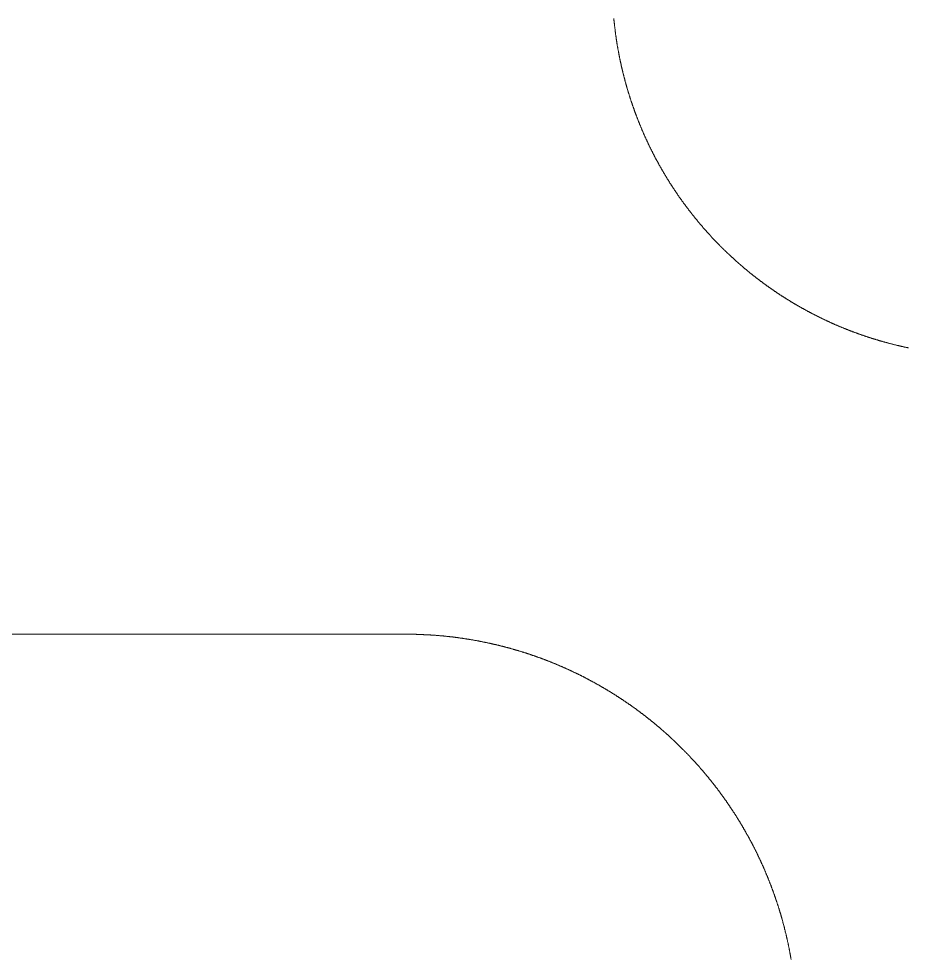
# Model space of a CAD drawing. Header units: millimetres. Extents: x -1000 to 1437, y -200 to 1019.
# Drawn here: x 902.9 to 998.7, y 601.5 to 702.7 of the extents above; entities that cross this region are included whole.
import ezdxf

# ---------------------------------------------------------------- set-up
doc = ezdxf.new("R2010")
doc.units = ezdxf.units.MM
doc.layers.get('0').update_dxf_attribs({"linetype": 'CONTINUOUS', "lineweight": 5, "true_color": 0xffffff})

# ---------------------------------------------------------------- blocks, each defined once
blk = doc.blocks.new('PAD004_CS')
at = {"color": 0}
blk.add_line((-582.5, -50.14), (-582.5, 50.14), dxfattribs=at)
for points in [[(-613.33, 104.24), (-613.34, 104.19), (-613.35, 104.14), (-613.36, 104.09), (-613.37, 104.04), (-613.38, 103.99), (-613.39, 103.95), (-613.4, 103.9), (-613.41, 103.85), (-613.42, 103.8), (-613.44, 103.75), (-613.45, 103.7), (-613.46, 103.65), (-613.47, 103.6), (-613.48, 103.56), (-613.49, 103.51), (-613.5, 103.46), (-613.51, 103.41), (-613.52, 103.36), (-613.53, 103.31), (-613.55, 103.26), (-613.56, 103.21), (-613.57, 103.17), (-613.58, 103.12), (-613.59, 103.07), (-613.6, 103.02), (-613.62, 102.97), (-613.63, 102.92), (-613.64, 102.87), (-613.65, 102.83), (-613.66, 102.78), (-613.67, 102.73), (-613.69, 102.68), (-613.7, 102.63), (-613.71, 102.58), (-613.72, 102.53), (-613.74, 102.49), (-613.75, 102.44), (-613.76, 102.39), (-613.77, 102.34), (-613.79, 102.29), (-613.8, 102.24), (-613.81, 102.2), (-613.82, 102.15), (-613.84, 102.1), (-613.85, 102.05), (-613.86, 102), (-613.87, 101.95), (-613.89, 101.91), (-613.9, 101.86), (-613.91, 101.81), (-613.93, 101.76), (-613.94, 101.71), (-613.95, 101.66), (-613.97, 101.62), (-613.98, 101.57), (-613.99, 101.52), (-614.01, 101.47), (-614.02, 101.42), (-614.04, 101.38), (-614.05, 101.33), (-614.06, 101.28), (-614.08, 101.23), (-614.09, 101.18), (-614.1, 101.14), (-614.12, 101.09), (-614.13, 101.04), (-614.15, 100.99), (-614.16, 100.94), (-614.18, 100.9), (-614.19, 100.85), (-614.2, 100.8), (-614.22, 100.75), (-614.23, 100.7), (-614.25, 100.66), (-614.26, 100.61), (-614.28, 100.56), (-614.29, 100.51), (-614.31, 100.46), (-614.32, 100.42), (-614.34, 100.37), (-614.35, 100.32), (-614.37, 100.27), (-614.38, 100.23), (-614.4, 100.18), (-614.41, 100.13), (-614.43, 100.08), (-614.44, 100.04), (-614.46, 99.99), (-614.47, 99.94), (-614.49, 99.89), (-614.5, 99.85), (-614.52, 99.8), (-614.54, 99.75), (-614.55, 99.7), (-614.57, 99.66), (-614.58, 99.61), (-614.6, 99.56), (-614.62, 99.51), (-614.63, 99.47), (-614.65, 99.42), (-614.66, 99.37), (-614.68, 99.32), (-614.7, 99.28), (-614.71, 99.23), (-614.73, 99.18), (-614.75, 99.14), (-614.76, 99.09), (-614.78, 99.04), (-614.8, 98.99), (-614.81, 98.95), (-614.83, 98.9), (-614.85, 98.85), (-614.86, 98.81), (-614.88, 98.76), (-614.9, 98.71), (-614.91, 98.66), (-614.93, 98.62), (-614.95, 98.57), (-614.97, 98.52), (-614.98, 98.48), (-615, 98.43), (-615.02, 98.38), (-615.04, 98.34), (-615.05, 98.29), (-615.07, 98.24), (-615.09, 98.2), (-615.11, 98.15), (-615.12, 98.1), (-615.14, 98.06), (-615.16, 98.01), (-615.18, 97.96), (-615.2, 97.92), (-615.21, 97.87), (-615.23, 97.82), (-615.25, 97.78), (-615.27, 97.73), (-615.29, 97.68), (-615.3, 97.64), (-615.32, 97.59), (-615.34, 97.54), (-615.36, 97.5), (-615.38, 97.45), (-615.4, 97.4), (-615.42, 97.36), (-615.43, 97.31), (-615.45, 97.27), (-615.47, 97.22), (-615.49, 97.17), (-615.51, 97.13), (-615.53, 97.08), (-615.55, 97.03), (-615.57, 96.99), (-615.59, 96.94), (-615.61, 96.9), (-615.63, 96.85), (-615.65, 96.8), (-615.66, 96.76), (-615.68, 96.71), (-615.7, 96.67), (-615.72, 96.62), (-615.74, 96.57), (-615.76, 96.53), (-615.78, 96.48), (-615.8, 96.44), (-615.82, 96.39), (-615.84, 96.34), (-615.86, 96.3), (-615.88, 96.25), (-615.9, 96.21), (-615.92, 96.16), (-615.94, 96.12), (-615.96, 96.07), (-615.98, 96.02), (-616, 95.98), (-616.02, 95.93), (-616.05, 95.89), (-616.07, 95.84), (-616.09, 95.8), (-616.11, 95.75), (-616.13, 95.7), (-616.15, 95.66), (-616.17, 95.61), (-616.19, 95.57), (-616.21, 95.52), (-616.23, 95.48), (-616.25, 95.43), (-616.28, 95.39), (-616.3, 95.34), (-616.32, 95.3), (-616.34, 95.25), (-616.36, 95.21), (-616.38, 95.16), (-616.4, 95.12), (-616.42, 95.07), (-616.45, 95.03), (-616.47, 94.98), (-616.49, 94.94), (-616.51, 94.89), (-616.53, 94.85), (-616.56, 94.8), (-616.58, 94.76), (-616.6, 94.71), (-616.62, 94.67), (-616.64, 94.62), (-616.67, 94.58), (-616.69, 94.53), (-616.71, 94.49), (-616.73, 94.44), (-616.76, 94.4), (-616.78, 94.35), (-616.8, 94.31), (-616.82, 94.26), (-616.85, 94.22), (-616.87, 94.17), (-616.89, 94.13), (-616.91, 94.09), (-616.94, 94.04), (-616.96, 94), (-616.98, 93.95), (-617.01, 93.91), (-617.03, 93.86), (-617.05, 93.82), (-617.07, 93.77), (-617.1, 93.73), (-617.12, 93.69), (-617.14, 93.64), (-617.17, 93.6), (-617.19, 93.55), (-617.22, 93.51), (-617.24, 93.47), (-617.26, 93.42), (-617.29, 93.38), (-617.31, 93.33), (-617.33, 93.29), (-617.36, 93.25), (-617.38, 93.2), (-617.41, 93.16), (-617.43, 93.11), (-617.45, 93.07), (-617.48, 93.03), (-617.5, 92.98), (-617.53, 92.94), (-617.55, 92.9), (-617.57, 92.85), (-617.6, 92.81), (-617.62, 92.76), (-617.65, 92.72), (-617.67, 92.68), (-617.7, 92.63), (-617.72, 92.59), (-617.75, 92.55), (-617.77, 92.5), (-617.8, 92.46), (-617.82, 92.42), (-617.85, 92.37), (-617.87, 92.33), (-617.9, 92.29), (-617.92, 92.24), (-617.95, 92.2), (-617.97, 92.16), (-618, 92.11), (-618.02, 92.07), (-618.05, 92.03), (-618.07, 91.98), (-618.1, 91.94), (-618.12, 91.9), (-618.15, 91.86), (-618.18, 91.81), (-618.2, 91.77), (-618.23, 91.73), (-618.25, 91.68), (-618.28, 91.64), (-618.3, 91.6), (-618.33, 91.56), (-618.36, 91.51), (-618.38, 91.47), (-618.41, 91.43), (-618.43, 91.39), (-618.46, 91.34), (-618.49, 91.3), (-618.51, 91.26), (-618.54, 91.22), (-618.57, 91.17), (-618.59, 91.13), (-618.62, 91.09), (-618.65, 91.05), (-618.67, 91), (-618.7, 90.96), (-618.73, 90.92), (-618.75, 90.88), (-618.78, 90.83), (-618.81, 90.79), (-618.83, 90.75), (-618.86, 90.71), (-618.89, 90.67), (-618.91, 90.62), (-618.94, 90.58), (-618.97, 90.54), (-619, 90.5), (-619.02, 90.46), (-619.05, 90.41), (-619.08, 90.37), (-619.11, 90.33), (-619.13, 90.29), (-619.16, 90.25), (-619.19, 90.21), (-619.22, 90.16), (-619.24, 90.12), (-619.27, 90.08), (-619.3, 90.04), (-619.33, 90), (-619.36, 89.96), (-619.38, 89.92), (-619.41, 89.87), (-619.44, 89.83), (-619.47, 89.79), (-619.5, 89.75), (-619.53, 89.71), (-619.55, 89.67), (-619.58, 89.63), (-619.61, 89.59), (-619.64, 89.54), (-619.67, 89.5), (-619.7, 89.46), (-619.72, 89.42), (-619.75, 89.38), (-619.78, 89.34), (-619.81, 89.3), (-619.84, 89.26), (-619.87, 89.22), (-619.9, 89.18), (-619.93, 89.14), (-619.96, 89.09), (-619.98, 89.05), (-620.01, 89.01), (-620.04, 88.97), (-620.07, 88.93), (-620.1, 88.89), (-620.13, 88.85), (-620.16, 88.81), (-620.19, 88.77), (-620.22, 88.73), (-620.25, 88.69), (-620.28, 88.65), (-620.31, 88.61), (-620.34, 88.57), (-620.37, 88.53), (-620.4, 88.49), (-620.43, 88.45), (-620.46, 88.41), (-620.49, 88.37), (-620.52, 88.33), (-620.55, 88.29), (-620.58, 88.25), (-620.61, 88.21), (-620.64, 88.17), (-620.67, 88.13), (-620.7, 88.09), (-620.73, 88.05), (-620.76, 88.01), (-620.79, 87.97), (-620.82, 87.93), (-620.85, 87.89), (-620.88, 87.85), (-620.91, 87.81), (-620.94, 87.77), (-620.97, 87.73), (-621, 87.69), (-621.03, 87.65), (-621.07, 87.61), (-621.1, 87.58), (-621.13, 87.54), (-621.16, 87.5), (-621.19, 87.46), (-621.22, 87.42), (-621.25, 87.38), (-621.28, 87.34), (-621.31, 87.3), (-621.35, 87.26), (-621.38, 87.22), (-621.41, 87.18), (-621.44, 87.15), (-621.47, 87.11), (-621.5, 87.07), (-621.53, 87.03), (-621.57, 86.99), (-621.6, 86.95), (-621.63, 86.91), (-621.66, 86.88), (-621.69, 86.84), (-621.73, 86.8), (-621.76, 86.76), (-621.79, 86.72), (-621.82, 86.68), (-621.85, 86.64), (-621.89, 86.61), (-621.92, 86.57), (-621.95, 86.53), (-621.98, 86.49), (-622.01, 86.45), (-622.05, 86.42), (-622.08, 86.38), (-622.11, 86.34), (-622.14, 86.3), (-622.18, 86.26), (-622.21, 86.23), (-622.24, 86.19), (-622.28, 86.15), (-622.31, 86.11), (-622.34, 86.07), (-622.37, 86.04), (-622.41, 86), (-622.44, 85.96), (-622.47, 85.92), (-622.51, 85.89), (-622.54, 85.85), (-622.57, 85.81), (-622.61, 85.77), (-622.64, 85.74), (-622.67, 85.7), (-622.71, 85.66), (-622.74, 85.63), (-622.77, 85.59), (-622.81, 85.55), (-622.84, 85.51), (-622.87, 85.48), (-622.91, 85.44), (-622.94, 85.4), (-622.97, 85.37), (-623.01, 85.33), (-623.04, 85.29), (-623.07, 85.26), (-623.11, 85.22), (-623.14, 85.18), (-623.18, 85.15), (-623.21, 85.11), (-623.24, 85.07), (-623.28, 85.04), (-623.31, 85), (-623.35, 84.96), (-623.38, 84.93), (-623.42, 84.89), (-623.45, 84.85), (-623.48, 84.82), (-623.52, 84.78), (-623.55, 84.74), (-623.59, 84.71), (-623.62, 84.67), (-623.66, 84.64), (-623.69, 84.6), (-623.73, 84.56), (-623.76, 84.53), (-623.8, 84.49), (-623.83, 84.46), (-623.87, 84.42), (-623.9, 84.38), (-623.94, 84.35), (-623.97, 84.31), (-624.01, 84.28), (-624.04, 84.24), (-624.08, 84.21), (-624.11, 84.17), (-624.15, 84.14), (-624.18, 84.1), (-624.22, 84.06), (-624.25, 84.03), (-624.29, 83.99), (-624.32, 83.96), (-624.36, 83.92), (-624.39, 83.89), (-624.43, 83.85), (-624.47, 83.82), (-624.5, 83.78), (-624.54, 83.75), (-624.57, 83.71), (-624.61, 83.68), (-624.64, 83.64), (-624.68, 83.61), (-624.72, 83.57), (-624.75, 83.54), (-624.79, 83.51), (-624.82, 83.47), (-624.86, 83.44), (-624.9, 83.4), (-624.93, 83.37), (-624.97, 83.33), (-625.01, 83.3), (-625.04, 83.26), (-625.08, 83.23), (-625.11, 83.2), (-625.15, 83.16), (-625.19, 83.13), (-625.22, 83.09), (-625.26, 83.06), (-625.3, 83.02), (-625.33, 82.99), (-625.37, 82.96), (-625.41, 82.92), (-625.44, 82.89), (-625.48, 82.86), (-625.52, 82.82), (-625.56, 82.79), (-625.59, 82.75), (-625.63, 82.72), (-625.67, 82.69), (-625.7, 82.65), (-625.74, 82.62), (-625.78, 82.59), (-625.82, 82.55), (-625.85, 82.52), (-625.89, 82.49), (-625.93, 82.45), (-625.96, 82.42), (-626, 82.39), (-626.04, 82.35), (-626.08, 82.32), (-626.11, 82.29), (-626.15, 82.25), (-626.19, 82.22), (-626.23, 82.19), (-626.26, 82.16), (-626.3, 82.12), (-626.34, 82.09), (-626.38, 82.06), (-626.42, 82.03), (-626.45, 81.99), (-626.49, 81.96), (-626.53, 81.93), (-626.57, 81.9), (-626.61, 81.86), (-626.64, 81.83), (-626.68, 81.8), (-626.72, 81.77), (-626.76, 81.73), (-626.8, 81.7), (-626.84, 81.67), (-626.87, 81.64), (-626.91, 81.61), (-626.95, 81.57), (-626.99, 81.54), (-627.03, 81.51), (-627.07, 81.48), (-627.11, 81.45), (-627.14, 81.41), (-627.18, 81.38), (-627.22, 81.35), (-627.26, 81.32), (-627.3, 81.29), (-627.34, 81.26), (-627.38, 81.23), (-627.42, 81.19), (-627.45, 81.16), (-627.49, 81.13), (-627.53, 81.1), (-627.57, 81.07), (-627.61, 81.04), (-627.65, 81.01), (-627.69, 80.98), (-627.73, 80.94), (-627.77, 80.91), (-627.81, 80.88), (-627.85, 80.85), (-627.89, 80.82), (-627.93, 80.79), (-627.96, 80.76), (-628, 80.73), (-628.04, 80.7), (-628.08, 80.67), (-628.12, 80.64), (-628.16, 80.61), (-628.2, 80.58), (-628.24, 80.55), (-628.28, 80.52), (-628.32, 80.49), (-628.36, 80.46), (-628.4, 80.43), (-628.44, 80.4), (-628.48, 80.37), (-628.52, 80.34), (-628.56, 80.31), (-628.6, 80.28), (-628.64, 80.25), (-628.68, 80.22), (-628.72, 80.19), (-628.76, 80.16), (-628.8, 80.13), (-628.84, 80.1), (-628.88, 80.07), (-628.92, 80.04), (-628.96, 80.01), (-629, 79.98), (-629.04, 79.95), (-629.08, 79.92), (-629.13, 79.89), (-629.17, 79.86), (-629.21, 79.83), (-629.25, 79.8), (-629.29, 79.77), (-629.33, 79.75), (-629.37, 79.72), (-629.41, 79.69), (-629.45, 79.66), (-629.49, 79.63), (-629.53, 79.6), (-629.57, 79.57), (-629.62, 79.54), (-629.66, 79.52), (-629.7, 79.49), (-629.74, 79.46), (-629.78, 79.43), (-629.82, 79.4), (-629.86, 79.37), (-629.9, 79.35), (-629.94, 79.32), (-629.99, 79.29), (-630.03, 79.26), (-630.07, 79.23), (-630.11, 79.2), (-630.15, 79.18), (-630.19, 79.15), (-630.23, 79.12), (-630.28, 79.09), (-630.32, 79.07), (-630.36, 79.04), (-630.4, 79.01), (-630.44, 78.98), (-630.48, 78.95), (-630.53, 78.93), (-630.57, 78.9), (-630.61, 78.87), (-630.65, 78.85), (-630.69, 78.82), (-630.74, 78.79), (-630.78, 78.76), (-630.82, 78.74), (-630.86, 78.71), (-630.9, 78.68), (-630.95, 78.66), (-630.99, 78.63), (-631.03, 78.6), (-631.07, 78.57), (-631.11, 78.55), (-631.16, 78.52), (-631.2, 78.49), (-631.24, 78.47), (-631.28, 78.44), (-631.33, 78.41), (-631.37, 78.39), (-631.41, 78.36), (-631.45, 78.34), (-631.5, 78.31), (-631.54, 78.28), (-631.58, 78.26), (-631.62, 78.23), (-631.67, 78.2), (-631.71, 78.18), (-631.75, 78.15), (-631.79, 78.13), (-631.84, 78.1), (-631.88, 78.08), (-631.92, 78.05), (-631.97, 78.02), (-632.01, 78), (-632.05, 77.97), (-632.09, 77.95), (-632.14, 77.92), (-632.18, 77.9), (-632.22, 77.87), (-632.27, 77.85), (-632.31, 77.82), (-632.35, 77.8), (-632.4, 77.77), (-632.44, 77.74), (-632.48, 77.72), (-632.53, 77.69), (-632.57, 77.67), (-632.61, 77.64), (-632.66, 77.62), (-632.7, 77.6), (-632.74, 77.57), (-632.79, 77.55), (-632.83, 77.52), (-632.87, 77.5), (-632.92, 77.47), (-632.96, 77.45), (-633, 77.42), (-633.05, 77.4), (-633.09, 77.37), (-633.14, 77.35), (-633.18, 77.33), (-633.22, 77.3), (-633.27, 77.28), (-633.31, 77.25), (-633.35, 77.23), (-633.4, 77.21), (-633.44, 77.18), (-633.49, 77.16), (-633.53, 77.13), (-633.57, 77.11), (-633.62, 77.09), (-633.66, 77.06), (-633.71, 77.04), (-633.75, 77.02), (-633.8, 76.99), (-633.84, 76.97), (-633.88, 76.95), (-633.93, 76.92), (-633.97, 76.9), (-634.02, 76.88), (-634.06, 76.85), (-634.11, 76.83), (-634.15, 76.81), (-634.19, 76.79), (-634.24, 76.76), (-634.28, 76.74), (-634.33, 76.72), (-634.37, 76.69), (-634.42, 76.67), (-634.46, 76.65), (-634.51, 76.63), (-634.55, 76.6), (-634.6, 76.58), (-634.64, 76.56), (-634.69, 76.54), (-634.73, 76.51), (-634.77, 76.49), (-634.82, 76.47), (-634.86, 76.45), (-634.91, 76.43), (-634.95, 76.4), (-635, 76.38), (-635.04, 76.36), (-635.09, 76.34), (-635.13, 76.32), (-635.18, 76.3), (-635.22, 76.27), (-635.27, 76.25), (-635.31, 76.23), (-635.36, 76.21), (-635.4, 76.19), (-635.45, 76.17), (-635.5, 76.15), (-635.54, 76.12), (-635.59, 76.1), (-635.63, 76.08), (-635.68, 76.06), (-635.72, 76.04), (-635.77, 76.02), (-635.81, 76), (-635.86, 75.98), (-635.9, 75.96), (-635.95, 75.94), (-635.99, 75.91), (-636.04, 75.89), (-636.09, 75.87), (-636.13, 75.85), (-636.18, 75.83), (-636.22, 75.81), (-636.27, 75.79), (-636.31, 75.77), (-636.36, 75.75), (-636.41, 75.73), (-636.45, 75.71), (-636.5, 75.69), (-636.54, 75.67), (-636.59, 75.65), (-636.63, 75.63), (-636.68, 75.61), (-636.73, 75.59), (-636.77, 75.57), (-636.82, 75.55), (-636.86, 75.53), (-636.91, 75.51), (-636.96, 75.49), (-637, 75.47), (-637.05, 75.46), (-637.1, 75.44), (-637.14, 75.42), (-637.19, 75.4), (-637.23, 75.38), (-637.28, 75.36), (-637.33, 75.34), (-637.37, 75.32), (-637.42, 75.3), (-637.46, 75.28), (-637.51, 75.27), (-637.56, 75.25), (-637.6, 75.23), (-637.65, 75.21), (-637.7, 75.19), (-637.74, 75.17), (-637.79, 75.15), (-637.84, 75.14), (-637.88, 75.12), (-637.93, 75.1), (-637.98, 75.08), (-638.02, 75.06), (-638.07, 75.04), (-638.12, 75.03), (-638.16, 75.01), (-638.21, 74.99), (-638.26, 74.97), (-638.3, 74.96), (-638.35, 74.94), (-638.4, 74.92), (-638.44, 74.9), (-638.49, 74.88), (-638.54, 74.87), (-638.58, 74.85), (-638.63, 74.83), (-638.68, 74.82), (-638.72, 74.8), (-638.77, 74.78), (-638.82, 74.76), (-638.87, 74.75), (-638.91, 74.73), (-638.96, 74.71), (-639.01, 74.7), (-639.05, 74.68), (-639.1, 74.66), (-639.15, 74.65), (-639.19, 74.63), (-639.24, 74.61), (-639.29, 74.6), (-639.34, 74.58), (-639.38, 74.56), (-639.43, 74.55), (-639.48, 74.53), (-639.53, 74.51), (-639.57, 74.5), (-639.62, 74.48), (-639.67, 74.47), (-639.71, 74.45), (-639.76, 74.43), (-639.81, 74.42), (-639.86, 74.4), (-639.9, 74.39), (-639.95, 74.37), (-640, 74.35), (-640.05, 74.34), (-640.09, 74.32), (-640.14, 74.31), (-640.19, 74.29), (-640.24, 74.28), (-640.28, 74.26), (-640.33, 74.25), (-640.38, 74.23), (-640.43, 74.22), (-640.48, 74.2), (-640.52, 74.19), (-640.57, 74.17), (-640.62, 74.16), (-640.67, 74.14), (-640.71, 74.13), (-640.76, 74.11), (-640.81, 74.1), (-640.86, 74.08), (-640.91, 74.07), (-640.95, 74.05), (-641, 74.04), (-641.05, 74.02), (-641.1, 74.01), (-641.14, 74), (-641.19, 73.98), (-641.24, 73.97), (-641.29, 73.95), (-641.34, 73.94), (-641.38, 73.93), (-641.43, 73.91), (-641.48, 73.9), (-641.53, 73.88), (-641.58, 73.87), (-641.62, 73.86), (-641.67, 73.84), (-641.72, 73.83), (-641.77, 73.82), (-641.82, 73.8), (-641.87, 73.79), (-641.91, 73.78), (-641.96, 73.76), (-642.01, 73.75), (-642.06, 73.74), (-642.11, 73.72), (-642.16, 73.71), (-642.2, 73.7), (-642.25, 73.69), (-642.3, 73.67), (-642.35, 73.66), (-642.4, 73.65), (-642.45, 73.64), (-642.49, 73.62), (-642.54, 73.61), (-642.59, 73.6), (-642.64, 73.59), (-642.69, 73.57), (-642.74, 73.56), (-642.78, 73.55), (-642.83, 73.54), (-642.88, 73.52), (-642.93, 73.51), (-642.98, 73.5), (-643.03, 73.49), (-643.08, 73.48), (-643.12, 73.47), (-643.17, 73.45), (-643.22, 73.44), (-643.27, 73.43), (-643.32, 73.42), (-643.37, 73.41), (-643.42, 73.4), (-643.46, 73.38), (-643.51, 73.37), (-643.56, 73.36), (-643.61, 73.35), (-643.66, 73.34), (-643.71, 73.33), (-643.76, 73.32), (-643.81, 73.31), (-643.86, 73.3), (-643.9, 73.29), (-643.95, 73.27), (-644, 73.26), (-644.05, 73.25), (-644.1, 73.24), (-644.15, 73.23), (-644.2, 73.22), (-644.25, 73.21), (-644.29, 73.2), (-644.34, 73.19), (-644.39, 73.18), (-644.44, 73.17), (-644.49, 73.16), (-644.54, 73.15), (-644.59, 73.14), (-644.64, 73.13), (-644.69, 73.12), (-644.74, 73.11), (-644.78, 73.1), (-644.83, 73.09), (-644.88, 73.08), (-644.93, 73.07), (-644.98, 73.06), (-645.03, 73.05), (-645.08, 73.05), (-645.13, 73.04), (-645.18, 73.03), (-645.23, 73.02), (-645.28, 73.01), (-645.33, 73), (-645.37, 72.99), (-645.42, 72.98), (-645.47, 72.97), (-645.52, 72.96), (-645.57, 72.96), (-645.62, 72.95), (-645.67, 72.94), (-645.72, 72.93), (-645.77, 72.92), (-645.82, 72.91), (-645.87, 72.9), (-645.92, 72.9), (-645.97, 72.89), (-646.02, 72.88), (-646.06, 72.87), (-646.11, 72.86), (-646.16, 72.86), (-646.21, 72.85), (-646.26, 72.84), (-646.31, 72.83), (-646.36, 72.82), (-646.41, 72.82), (-646.46, 72.81), (-646.51, 72.8), (-646.56, 72.79), (-646.61, 72.79), (-646.66, 72.78), (-646.71, 72.77), (-646.76, 72.77), (-646.81, 72.76), (-646.86, 72.75), (-646.9, 72.74), (-646.95, 72.74), (-647, 72.73), (-647.05, 72.72), (-647.1, 72.72), (-647.15, 72.71), (-647.2, 72.7), (-647.25, 72.7), (-647.3, 72.69), (-647.35, 72.68), (-647.4, 72.68), (-647.45, 72.67), (-647.5, 72.66), (-647.55, 72.66), (-647.6, 72.65), (-647.65, 72.65), (-647.7, 72.64), (-647.75, 72.63), (-647.8, 72.63), (-647.85, 72.62), (-647.9, 72.62), (-647.95, 72.61), (-648, 72.61), (-648.05, 72.6), (-648.1, 72.59), (-648.14, 72.59), (-648.19, 72.58), (-648.24, 72.58), (-648.29, 72.57), (-648.34, 72.57), (-648.39, 72.56), (-648.44, 72.56), (-648.49, 72.55), (-648.54, 72.55), (-648.59, 72.54), (-648.64, 72.54), (-648.69, 72.53), (-648.74, 72.53), (-648.79, 72.52)], [(-582.5, 50.14), (-582.5, 50.19), (-582.5, 50.24), (-582.5, 50.29), (-582.5, 50.34), (-582.5, 50.39), (-582.5, 50.44), (-582.5, 50.49), (-582.5, 50.54), (-582.5, 50.59), (-582.5, 50.64), (-582.5, 50.69), (-582.5, 50.74), (-582.49, 50.79), (-582.49, 50.84), (-582.49, 50.89), (-582.49, 50.94), (-582.49, 50.99), (-582.49, 51.04), (-582.49, 51.09), (-582.49, 51.14), (-582.49, 51.19), (-582.49, 51.24), (-582.48, 51.29), (-582.48, 51.34), (-582.48, 51.39), (-582.48, 51.44), (-582.48, 51.49), (-582.48, 51.54), (-582.48, 51.59), (-582.47, 51.64), (-582.47, 51.69), (-582.47, 51.74), (-582.47, 51.79), (-582.47, 51.84), (-582.46, 51.89), (-582.46, 51.94), (-582.46, 51.99), (-582.46, 52.03), (-582.45, 52.08), (-582.45, 52.13), (-582.45, 52.18), (-582.45, 52.23), (-582.45, 52.28), (-582.44, 52.33), (-582.44, 52.38), (-582.44, 52.43), (-582.43, 52.48), (-582.43, 52.53), (-582.43, 52.58), (-582.43, 52.63), (-582.42, 52.68), (-582.42, 52.73), (-582.42, 52.78), (-582.41, 52.83), (-582.41, 52.88), (-582.41, 52.93), (-582.4, 52.98), (-582.4, 53.03), (-582.4, 53.08), (-582.39, 53.13), (-582.39, 53.18), (-582.39, 53.23), (-582.38, 53.28), (-582.38, 53.33), (-582.37, 53.38), (-582.37, 53.43), (-582.37, 53.48), (-582.36, 53.53), (-582.36, 53.58), (-582.35, 53.63), (-582.35, 53.68), (-582.35, 53.73), (-582.34, 53.78), (-582.34, 53.83), (-582.33, 53.88), (-582.33, 53.93), (-582.32, 53.98), (-582.32, 54.03), (-582.31, 54.08), (-582.31, 54.13), (-582.31, 54.18), (-582.3, 54.23), (-582.3, 54.28), (-582.29, 54.33), (-582.29, 54.38), (-582.28, 54.43), (-582.28, 54.48), (-582.27, 54.53), (-582.26, 54.58), (-582.26, 54.63), (-582.25, 54.68), (-582.25, 54.73), (-582.24, 54.78), (-582.24, 54.83), (-582.23, 54.88), (-582.23, 54.93), (-582.22, 54.97), (-582.22, 55.02), (-582.21, 55.07), (-582.2, 55.12), (-582.2, 55.17), (-582.19, 55.22), (-582.19, 55.27), (-582.18, 55.32), (-582.17, 55.37), (-582.17, 55.42), (-582.16, 55.47), (-582.15, 55.52), (-582.15, 55.57), (-582.14, 55.62), (-582.13, 55.67), (-582.13, 55.72), (-582.12, 55.77), (-582.11, 55.82), (-582.11, 55.87), (-582.1, 55.92), (-582.09, 55.97), (-582.09, 56.02), (-582.08, 56.07), (-582.07, 56.12), (-582.07, 56.16), (-582.06, 56.21), (-582.05, 56.26), (-582.04, 56.31), (-582.04, 56.36), (-582.03, 56.41), (-582.02, 56.46), (-582.01, 56.51), (-582.01, 56.56), (-582, 56.61), (-581.99, 56.66), (-581.98, 56.71), (-581.98, 56.76), (-581.97, 56.81), (-581.96, 56.86), (-581.95, 56.91), (-581.94, 56.96), (-581.94, 57), (-581.93, 57.05), (-581.92, 57.1), (-581.91, 57.15), (-581.9, 57.2), (-581.89, 57.25), (-581.89, 57.3), (-581.88, 57.35), (-581.87, 57.4), (-581.86, 57.45), (-581.85, 57.5), (-581.84, 57.55), (-581.83, 57.6), (-581.82, 57.65), (-581.82, 57.69), (-581.81, 57.74), (-581.8, 57.79), (-581.79, 57.84), (-581.78, 57.89), (-581.77, 57.94), (-581.76, 57.99), (-581.75, 58.04), (-581.74, 58.09), (-581.73, 58.14), (-581.72, 58.19), (-581.71, 58.23), (-581.7, 58.28), (-581.69, 58.33), (-581.68, 58.38), (-581.67, 58.43), (-581.66, 58.48), (-581.65, 58.53), (-581.64, 58.58), (-581.63, 58.63), (-581.62, 58.68), (-581.61, 58.72), (-581.6, 58.77), (-581.59, 58.82), (-581.58, 58.87), (-581.57, 58.92), (-581.56, 58.97), (-581.55, 59.02), (-581.54, 59.07), (-581.53, 59.12), (-581.52, 59.16), (-581.51, 59.21), (-581.5, 59.26), (-581.49, 59.31), (-581.48, 59.36), (-581.47, 59.41), (-581.45, 59.46), (-581.44, 59.51), (-581.43, 59.56), (-581.42, 59.6), (-581.41, 59.65), (-581.4, 59.7), (-581.39, 59.75), (-581.38, 59.8), (-581.36, 59.85), (-581.35, 59.9), (-581.34, 59.94), (-581.33, 59.99), (-581.32, 60.04), (-581.31, 60.09), (-581.29, 60.14), (-581.28, 60.19), (-581.27, 60.24), (-581.26, 60.28), (-581.25, 60.33), (-581.23, 60.38), (-581.22, 60.43), (-581.21, 60.48), (-581.2, 60.53), (-581.18, 60.58), (-581.17, 60.62), (-581.16, 60.67), (-581.15, 60.72), (-581.13, 60.77), (-581.12, 60.82), (-581.11, 60.87), (-581.1, 60.91), (-581.08, 60.96), (-581.07, 61.01), (-581.06, 61.06), (-581.04, 61.11), (-581.03, 61.16), (-581.02, 61.2), (-581, 61.25), (-580.99, 61.3), (-580.98, 61.35), (-580.97, 61.4), (-580.95, 61.44), (-580.94, 61.49), (-580.92, 61.54), (-580.91, 61.59), (-580.9, 61.64), (-580.88, 61.69), (-580.87, 61.73), (-580.86, 61.78), (-580.84, 61.83), (-580.83, 61.88), (-580.81, 61.93), (-580.8, 61.97), (-580.79, 62.02), (-580.77, 62.07), (-580.76, 62.12), (-580.74, 62.17), (-580.73, 62.21), (-580.71, 62.26), (-580.7, 62.31), (-580.69, 62.36), (-580.67, 62.4), (-580.66, 62.45), (-580.64, 62.5), (-580.63, 62.55), (-580.61, 62.6), (-580.6, 62.64), (-580.58, 62.69), (-580.57, 62.74), (-580.55, 62.79), (-580.54, 62.83), (-580.52, 62.88), (-580.51, 62.93), (-580.49, 62.98), (-580.48, 63.03), (-580.46, 63.07), (-580.45, 63.12), (-580.43, 63.17), (-580.42, 63.22), (-580.4, 63.26), (-580.38, 63.31), (-580.37, 63.36), (-580.35, 63.41), (-580.34, 63.45), (-580.32, 63.5), (-580.31, 63.55), (-580.29, 63.59), (-580.27, 63.64), (-580.26, 63.69), (-580.24, 63.74), (-580.22, 63.78), (-580.21, 63.83), (-580.19, 63.88), (-580.18, 63.93), (-580.16, 63.97), (-580.14, 64.02), (-580.13, 64.07), (-580.11, 64.11), (-580.09, 64.16), (-580.08, 64.21), (-580.06, 64.26), (-580.04, 64.3), (-580.03, 64.35), (-580.01, 64.4), (-579.99, 64.44), (-579.98, 64.49), (-579.96, 64.54), (-579.94, 64.59), (-579.92, 64.63), (-579.91, 64.68), (-579.89, 64.73), (-579.87, 64.77), (-579.85, 64.82), (-579.84, 64.87), (-579.82, 64.91), (-579.8, 64.96), (-579.78, 65.01), (-579.77, 65.05), (-579.75, 65.1), (-579.73, 65.15), (-579.71, 65.19), (-579.7, 65.24), (-579.68, 65.29), (-579.66, 65.33), (-579.64, 65.38), (-579.62, 65.43), (-579.6, 65.47), (-579.59, 65.52), (-579.57, 65.57), (-579.55, 65.61), (-579.53, 65.66), (-579.51, 65.71), (-579.49, 65.75), (-579.48, 65.8), (-579.46, 65.85), (-579.44, 65.89), (-579.42, 65.94), (-579.4, 65.98), (-579.38, 66.03), (-579.36, 66.08), (-579.34, 66.12), (-579.33, 66.17), (-579.31, 66.22), (-579.29, 66.26), (-579.27, 66.31), (-579.25, 66.35), (-579.23, 66.4), (-579.21, 66.45), (-579.19, 66.49), (-579.17, 66.54), (-579.15, 66.58), (-579.13, 66.63), (-579.11, 66.68), (-579.09, 66.72), (-579.07, 66.77), (-579.05, 66.81), (-579.03, 66.86), (-579.01, 66.91), (-578.99, 66.95), (-578.97, 67), (-578.95, 67.04), (-578.93, 67.09), (-578.91, 67.14), (-578.89, 67.18), (-578.87, 67.23), (-578.85, 67.27), (-578.83, 67.32), (-578.81, 67.36), (-578.79, 67.41), (-578.77, 67.46), (-578.75, 67.5), (-578.73, 67.55), (-578.71, 67.59), (-578.69, 67.64), (-578.67, 67.68), (-578.65, 67.73), (-578.62, 67.77), (-578.6, 67.82), (-578.58, 67.86), (-578.56, 67.91), (-578.54, 67.95), (-578.52, 68), (-578.5, 68.05), (-578.48, 68.09), (-578.46, 68.14), (-578.43, 68.18), (-578.41, 68.23), (-578.39, 68.27), (-578.37, 68.32), (-578.35, 68.36), (-578.33, 68.41), (-578.3, 68.45), (-578.28, 68.5), (-578.26, 68.54), (-578.24, 68.59), (-578.22, 68.63), (-578.19, 68.68), (-578.17, 68.72), (-578.15, 68.77), (-578.13, 68.81), (-578.11, 68.86), (-578.08, 68.9), (-578.06, 68.95), (-578.04, 68.99), (-578.02, 69.03), (-577.99, 69.08), (-577.97, 69.12), (-577.95, 69.17), (-577.93, 69.21), (-577.9, 69.26), (-577.88, 69.3), (-577.86, 69.35), (-577.84, 69.39), (-577.81, 69.44), (-577.79, 69.48), (-577.77, 69.52), (-577.74, 69.57), (-577.72, 69.61), (-577.7, 69.66), (-577.67, 69.7), (-577.65, 69.75), (-577.63, 69.79), (-577.6, 69.83), (-577.58, 69.88), (-577.56, 69.92), (-577.53, 69.97), (-577.51, 70.01), (-577.49, 70.05), (-577.46, 70.1), (-577.44, 70.14), (-577.42, 70.19), (-577.39, 70.23), (-577.37, 70.27), (-577.34, 70.32), (-577.32, 70.36), (-577.3, 70.41), (-577.27, 70.45), (-577.25, 70.49), (-577.22, 70.54), (-577.2, 70.58), (-577.17, 70.62), (-577.15, 70.67), (-577.13, 70.71), (-577.1, 70.76), (-577.08, 70.8), (-577.05, 70.84), (-577.03, 70.89), (-577, 70.93), (-576.98, 70.97), (-576.95, 71.02), (-576.93, 71.06), (-576.9, 71.1), (-576.88, 71.15), (-576.85, 71.19), (-576.83, 71.23), (-576.8, 71.28), (-576.78, 71.32), (-576.75, 71.36), (-576.73, 71.41), (-576.7, 71.45), (-576.68, 71.49), (-576.65, 71.54), (-576.63, 71.58), (-576.6, 71.62), (-576.58, 71.66), (-576.55, 71.71), (-576.52, 71.75), (-576.5, 71.79), (-576.47, 71.84), (-576.45, 71.88), (-576.42, 71.92), (-576.39, 71.96), (-576.37, 72.01), (-576.34, 72.05), (-576.32, 72.09), (-576.29, 72.14), (-576.26, 72.18), (-576.24, 72.22), (-576.21, 72.26), (-576.19, 72.31), (-576.16, 72.35), (-576.13, 72.39), (-576.11, 72.43), (-576.08, 72.48), (-576.05, 72.52), (-576.03, 72.56), (-576, 72.6), (-575.97, 72.64), (-575.95, 72.69), (-575.92, 72.73), (-575.89, 72.77), (-575.87, 72.81), (-575.84, 72.86), (-575.81, 72.9), (-575.78, 72.94), (-575.76, 72.98), (-575.73, 73.02), (-575.7, 73.07), (-575.68, 73.11), (-575.65, 73.15), (-575.62, 73.19), (-575.59, 73.23), (-575.57, 73.27), (-575.54, 73.32), (-575.51, 73.36), (-575.48, 73.4), (-575.46, 73.44), (-575.43, 73.48), (-575.4, 73.52), (-575.37, 73.57), (-575.34, 73.61), (-575.32, 73.65), (-575.29, 73.69), (-575.26, 73.73), (-575.23, 73.77), (-575.2, 73.81), (-575.18, 73.86), (-575.15, 73.9), (-575.12, 73.94), (-575.09, 73.98), (-575.06, 74.02), (-575.03, 74.06), (-575.01, 74.1), (-574.98, 74.14), (-574.95, 74.19), (-574.92, 74.23), (-574.89, 74.27), (-574.86, 74.31), (-574.83, 74.35), (-574.81, 74.39), (-574.78, 74.43), (-574.75, 74.47), (-574.72, 74.51), (-574.69, 74.55), (-574.66, 74.59), (-574.63, 74.63), (-574.6, 74.68), (-574.57, 74.72), (-574.54, 74.76), (-574.52, 74.8), (-574.49, 74.84), (-574.46, 74.88), (-574.43, 74.92), (-574.4, 74.96), (-574.37, 75), (-574.34, 75.04), (-574.31, 75.08), (-574.28, 75.12), (-574.25, 75.16), (-574.22, 75.2), (-574.19, 75.24), (-574.16, 75.28), (-574.13, 75.32), (-574.1, 75.36), (-574.07, 75.4), (-574.04, 75.44), (-574.01, 75.48), (-573.98, 75.52), (-573.95, 75.56), (-573.92, 75.6), (-573.89, 75.64), (-573.86, 75.68), (-573.83, 75.72), (-573.8, 75.76), (-573.77, 75.8), (-573.74, 75.84), (-573.71, 75.88), (-573.68, 75.92), (-573.65, 75.96), (-573.61, 76), (-573.58, 76.04), (-573.55, 76.07), (-573.52, 76.11), (-573.49, 76.15), (-573.46, 76.19), (-573.43, 76.23), (-573.4, 76.27), (-573.37, 76.31), (-573.34, 76.35), (-573.31, 76.39), (-573.27, 76.43), (-573.24, 76.47), (-573.21, 76.51), (-573.18, 76.54), (-573.15, 76.58), (-573.12, 76.62), (-573.09, 76.66), (-573.05, 76.7), (-573.02, 76.74), (-572.99, 76.78), (-572.96, 76.82), (-572.93, 76.85), (-572.9, 76.89), (-572.86, 76.93), (-572.83, 76.97), (-572.8, 77.01), (-572.77, 77.05), (-572.74, 77.09), (-572.7, 77.12), (-572.67, 77.16), (-572.64, 77.2), (-572.61, 77.24), (-572.58, 77.28), (-572.54, 77.32), (-572.51, 77.35), (-572.48, 77.39), (-572.45, 77.43), (-572.41, 77.47), (-572.38, 77.51), (-572.35, 77.54), (-572.32, 77.58), (-572.28, 77.62), (-572.25, 77.66), (-572.22, 77.7), (-572.19, 77.73), (-572.15, 77.77), (-572.12, 77.81), (-572.09, 77.85), (-572.05, 77.88), (-572.02, 77.92), (-571.99, 77.96), (-571.95, 78), (-571.92, 78.03), (-571.89, 78.07), (-571.85, 78.11), (-571.82, 78.15), (-571.79, 78.18), (-571.75, 78.22), (-571.72, 78.26), (-571.69, 78.29), (-571.65, 78.33), (-571.62, 78.37), (-571.59, 78.41), (-571.55, 78.44), (-571.52, 78.48), (-571.49, 78.52), (-571.45, 78.55), (-571.42, 78.59), (-571.39, 78.63), (-571.35, 78.66), (-571.32, 78.7), (-571.28, 78.74), (-571.25, 78.77), (-571.22, 78.81), (-571.18, 78.85), (-571.15, 78.88), (-571.11, 78.92), (-571.08, 78.96), (-571.04, 78.99), (-571.01, 79.03), (-570.98, 79.07), (-570.94, 79.1), (-570.91, 79.14), (-570.87, 79.18), (-570.84, 79.21), (-570.8, 79.25), (-570.77, 79.28), (-570.73, 79.32), (-570.7, 79.36), (-570.66, 79.39), (-570.63, 79.43), (-570.59, 79.46), (-570.56, 79.5), (-570.53, 79.53), (-570.49, 79.57), (-570.46, 79.61), (-570.42, 79.64), (-570.39, 79.68), (-570.35, 79.71), (-570.31, 79.75), (-570.28, 79.78), (-570.24, 79.82), (-570.21, 79.86), (-570.17, 79.89), (-570.14, 79.93), (-570.1, 79.96), (-570.07, 80), (-570.03, 80.03), (-570, 80.07), (-569.96, 80.1), (-569.93, 80.14), (-569.89, 80.17), (-569.85, 80.21), (-569.82, 80.24), (-569.78, 80.28), (-569.75, 80.31), (-569.71, 80.35), (-569.67, 80.38), (-569.64, 80.42), (-569.6, 80.45), (-569.57, 80.49), (-569.53, 80.52), (-569.49, 80.55), (-569.46, 80.59), (-569.42, 80.62), (-569.39, 80.66), (-569.35, 80.69), (-569.31, 80.73), (-569.28, 80.76), (-569.24, 80.8), (-569.2, 80.83), (-569.17, 80.86), (-569.13, 80.9), (-569.09, 80.93), (-569.06, 80.97), (-569.02, 81), (-568.98, 81.03), (-568.95, 81.07), (-568.91, 81.1), (-568.87, 81.14), (-568.84, 81.17), (-568.8, 81.2), (-568.76, 81.24), (-568.73, 81.27), (-568.69, 81.3), (-568.65, 81.34), (-568.62, 81.37), (-568.58, 81.4), (-568.54, 81.44), (-568.5, 81.47), (-568.47, 81.5), (-568.43, 81.54), (-568.39, 81.57), (-568.35, 81.6), (-568.32, 81.64), (-568.28, 81.67), (-568.24, 81.7), (-568.2, 81.74), (-568.17, 81.77), (-568.13, 81.8), (-568.09, 81.84), (-568.05, 81.87), (-568.02, 81.9), (-567.98, 81.93), (-567.94, 81.97), (-567.9, 82), (-567.86, 82.03), (-567.83, 82.06), (-567.79, 82.1), (-567.75, 82.13), (-567.71, 82.16), (-567.67, 82.19), (-567.64, 82.23), (-567.6, 82.26), (-567.56, 82.29), (-567.52, 82.32), (-567.48, 82.36), (-567.45, 82.39), (-567.41, 82.42), (-567.37, 82.45), (-567.33, 82.48), (-567.29, 82.52), (-567.25, 82.55), (-567.21, 82.58), (-567.18, 82.61), (-567.14, 82.64), (-567.1, 82.68), (-567.06, 82.71), (-567.02, 82.74), (-566.98, 82.77), (-566.94, 82.8), (-566.91, 82.83), (-566.87, 82.86), (-566.83, 82.9), (-566.79, 82.93), (-566.75, 82.96), (-566.71, 82.99), (-566.67, 83.02), (-566.63, 83.05), (-566.59, 83.08), (-566.55, 83.11), (-566.51, 83.15), (-566.48, 83.18), (-566.44, 83.21), (-566.4, 83.24), (-566.36, 83.27), (-566.32, 83.3), (-566.28, 83.33), (-566.24, 83.36), (-566.2, 83.39), (-566.16, 83.42), (-566.12, 83.45), (-566.08, 83.48), (-566.04, 83.51), (-566, 83.54), (-565.96, 83.58), (-565.92, 83.61), (-565.88, 83.64), (-565.84, 83.67), (-565.8, 83.7), (-565.76, 83.73), (-565.72, 83.76), (-565.68, 83.79), (-565.64, 83.82), (-565.6, 83.85), (-565.56, 83.88), (-565.52, 83.91), (-565.48, 83.94), (-565.44, 83.97), (-565.4, 84), (-565.36, 84.02), (-565.32, 84.05), (-565.28, 84.08), (-565.24, 84.11), (-565.2, 84.14), (-565.16, 84.17), (-565.12, 84.2), (-565.08, 84.23), (-565.04, 84.26), (-565, 84.29), (-564.96, 84.32), (-564.92, 84.35), (-564.88, 84.38), (-564.84, 84.41), (-564.79, 84.44), (-564.75, 84.46), (-564.71, 84.49), (-564.67, 84.52), (-564.63, 84.55), (-564.59, 84.58), (-564.55, 84.61), (-564.51, 84.64), (-564.47, 84.67), (-564.43, 84.69), (-564.39, 84.72), (-564.34, 84.75), (-564.3, 84.78), (-564.26, 84.81), (-564.22, 84.84), (-564.18, 84.86), (-564.14, 84.89), (-564.1, 84.92), (-564.06, 84.95), (-564.01, 84.98), (-563.97, 85), (-563.93, 85.03), (-563.89, 85.06), (-563.85, 85.09), (-563.81, 85.12), (-563.77, 85.14), (-563.72, 85.17), (-563.68, 85.2), (-563.64, 85.23), (-563.6, 85.25), (-563.56, 85.28), (-563.52, 85.31), (-563.47, 85.34), (-563.43, 85.36), (-563.39, 85.39), (-563.35, 85.42), (-563.31, 85.45), (-563.26, 85.47), (-563.22, 85.5), (-563.18, 85.53), (-563.14, 85.55), (-563.1, 85.58), (-563.05, 85.61), (-563.01, 85.64), (-562.97, 85.66), (-562.93, 85.69), (-562.88, 85.72), (-562.84, 85.74), (-562.8, 85.77), (-562.76, 85.8), (-562.72, 85.82), (-562.67, 85.85), (-562.63, 85.87), (-562.59, 85.9), (-562.55, 85.93), (-562.5, 85.95), (-562.46, 85.98), (-562.42, 86.01), (-562.37, 86.03), (-562.33, 86.06), (-562.29, 86.08), (-562.25, 86.11), (-562.2, 86.14), (-562.16, 86.16), (-562.12, 86.19), (-562.08, 86.21), (-562.03, 86.24), (-561.99, 86.26), (-561.95, 86.29), (-561.9, 86.32), (-561.86, 86.34), (-561.82, 86.37), (-561.77, 86.39), (-561.73, 86.42), (-561.69, 86.44), (-561.65, 86.47), (-561.6, 86.49), (-561.56, 86.52), (-561.52, 86.54), (-561.47, 86.57), (-561.43, 86.59), (-561.39, 86.62), (-561.34, 86.64), (-561.3, 86.67), (-561.26, 86.69), (-561.21, 86.72), (-561.17, 86.74), (-561.12, 86.77), (-561.08, 86.79), (-561.04, 86.82), (-560.99, 86.84), (-560.95, 86.86), (-560.91, 86.89), (-560.86, 86.91), (-560.82, 86.94), (-560.78, 86.96), (-560.73, 86.99), (-560.69, 87.01), (-560.64, 87.03), (-560.6, 87.06), (-560.56, 87.08), (-560.51, 87.11), (-560.47, 87.13), (-560.42, 87.15), (-560.38, 87.18), (-560.34, 87.2), (-560.29, 87.23), (-560.25, 87.25), (-560.2, 87.27), (-560.16, 87.3), (-560.12, 87.32), (-560.07, 87.34), (-560.03, 87.37), (-559.98, 87.39), (-559.94, 87.41), (-559.89, 87.44), (-559.85, 87.46), (-559.81, 87.48), (-559.76, 87.5), (-559.72, 87.53), (-559.67, 87.55), (-559.63, 87.57), (-559.58, 87.6), (-559.54, 87.62), (-559.49, 87.64), (-559.45, 87.66), (-559.41, 87.69), (-559.36, 87.71), (-559.32, 87.73), (-559.27, 87.75), (-559.23, 87.78), (-559.18, 87.8), (-559.14, 87.82), (-559.09, 87.84), (-559.05, 87.87), (-559, 87.89), (-558.96, 87.91), (-558.91, 87.93), (-558.87, 87.95), (-558.82, 87.98), (-558.78, 88), (-558.73, 88.02), (-558.69, 88.04), (-558.64, 88.06), (-558.6, 88.08), (-558.55, 88.11), (-558.51, 88.13), (-558.46, 88.15), (-558.42, 88.17), (-558.37, 88.19), (-558.33, 88.21), (-558.28, 88.23), (-558.24, 88.26), (-558.19, 88.28), (-558.15, 88.3), (-558.1, 88.32), (-558.06, 88.34), (-558.01, 88.36), (-557.96, 88.38), (-557.92, 88.4), (-557.87, 88.42), (-557.83, 88.44), (-557.78, 88.46), (-557.74, 88.48), (-557.69, 88.51), (-557.65, 88.53), (-557.6, 88.55), (-557.55, 88.57), (-557.51, 88.59), (-557.46, 88.61), (-557.42, 88.63), (-557.37, 88.65), (-557.33, 88.67), (-557.28, 88.69), (-557.23, 88.71), (-557.19, 88.73), (-557.14, 88.75), (-557.1, 88.77), (-557.05, 88.79), (-557, 88.81), (-556.96, 88.83), (-556.91, 88.85), (-556.87, 88.87), (-556.82, 88.89), (-556.77, 88.9), (-556.73, 88.92), (-556.68, 88.94), (-556.64, 88.96), (-556.59, 88.98), (-556.54, 89), (-556.5, 89.02), (-556.45, 89.04), (-556.41, 89.06), (-556.36, 89.08), (-556.31, 89.1), (-556.27, 89.12), (-556.22, 89.13), (-556.17, 89.15), (-556.13, 89.17), (-556.08, 89.19), (-556.03, 89.21), (-555.99, 89.23), (-555.94, 89.25), (-555.9, 89.26), (-555.85, 89.28), (-555.8, 89.3), (-555.76, 89.32), (-555.71, 89.34), (-555.66, 89.36), (-555.62, 89.37), (-555.57, 89.39), (-555.52, 89.41), (-555.48, 89.43), (-555.43, 89.45), (-555.38, 89.46), (-555.34, 89.48), (-555.29, 89.5), (-555.24, 89.52), (-555.2, 89.53), (-555.15, 89.55), (-555.1, 89.57), (-555.05, 89.59), (-555.01, 89.6), (-554.96, 89.62), (-554.91, 89.64), (-554.87, 89.66), (-554.82, 89.67), (-554.77, 89.69), (-554.73, 89.71), (-554.68, 89.72), (-554.63, 89.74), (-554.58, 89.76), (-554.54, 89.77), (-554.49, 89.79), (-554.44, 89.81), (-554.4, 89.82), (-554.35, 89.84), (-554.3, 89.86), (-554.25, 89.87), (-554.21, 89.89), (-554.16, 89.91), (-554.11, 89.92), (-554.07, 89.94), (-554.02, 89.95), (-553.97, 89.97), (-553.92, 89.99), (-553.88, 90), (-553.83, 90.02), (-553.78, 90.04), (-553.73, 90.05), (-553.69, 90.07), (-553.64, 90.08), (-553.59, 90.1), (-553.54, 90.11), (-553.5, 90.13), (-553.45, 90.14), (-553.4, 90.16), (-553.35, 90.18), (-553.31, 90.19), (-553.26, 90.21), (-553.21, 90.22), (-553.16, 90.24), (-553.12, 90.25), (-553.07, 90.27), (-553.02, 90.28), (-552.97, 90.3), (-552.93, 90.31), (-552.88, 90.33), (-552.83, 90.34), (-552.78, 90.36), (-552.73, 90.37), (-552.69, 90.39), (-552.64, 90.4), (-552.59, 90.41), (-552.54, 90.43), (-552.49, 90.44), (-552.45, 90.46), (-552.4, 90.47), (-552.35, 90.49), (-552.3, 90.5), (-552.26, 90.51), (-552.21, 90.53), (-552.16, 90.54), (-552.11, 90.56), (-552.06, 90.57), (-552.01, 90.58), (-551.97, 90.6), (-551.92, 90.61), (-551.87, 90.62), (-551.82, 90.64), (-551.77, 90.65), (-551.73, 90.67), (-551.68, 90.68), (-551.63, 90.69), (-551.58, 90.71), (-551.53, 90.72), (-551.49, 90.73), (-551.44, 90.74), (-551.39, 90.76), (-551.34, 90.77), (-551.29, 90.78), (-551.24, 90.8), (-551.2, 90.81), (-551.15, 90.82), (-551.1, 90.83), (-551.05, 90.85), (-551, 90.86), (-550.95, 90.87), (-550.91, 90.89), (-550.86, 90.9), (-550.81, 90.91), (-550.76, 90.92), (-550.71, 90.93), (-550.66, 90.95), (-550.61, 90.96), (-550.57, 90.97), (-550.52, 90.98), (-550.47, 90.99), (-550.42, 91.01), (-550.37, 91.02), (-550.32, 91.03), (-550.27, 91.04), (-550.23, 91.05), (-550.18, 91.07), (-550.13, 91.08), (-550.08, 91.09), (-550.03, 91.1), (-549.98, 91.11), (-549.93, 91.12), (-549.89, 91.13), (-549.84, 91.15), (-549.79, 91.16), (-549.74, 91.17), (-549.69, 91.18), (-549.64, 91.19), (-549.59, 91.2), (-549.54, 91.21), (-549.5, 91.22), (-549.45, 91.23), (-549.4, 91.24), (-549.35, 91.25), (-549.3, 91.26), (-549.25, 91.28), (-549.2, 91.29), (-549.15, 91.3), (-549.1, 91.31), (-549.06, 91.32), (-549.01, 91.33), (-548.96, 91.34), (-548.91, 91.35), (-548.86, 91.36), (-548.81, 91.37), (-548.76, 91.38), (-548.71, 91.39), (-548.66, 91.4), (-548.61, 91.41), (-548.57, 91.42), (-548.52, 91.43), (-548.47, 91.44), (-548.42, 91.45), (-548.37, 91.45), (-548.32, 91.46), (-548.27, 91.47), (-548.22, 91.48), (-548.17, 91.49), (-548.12, 91.5), (-548.07, 91.51), (-548.02, 91.52), (-547.98, 91.53), (-547.93, 91.54), (-547.88, 91.55), (-547.83, 91.56), (-547.78, 91.56), (-547.73, 91.57), (-547.68, 91.58), (-547.63, 91.59), (-547.58, 91.6), (-547.53, 91.61), (-547.48, 91.62)]]:
    blk.add_lwpolyline(points)
blk = doc.blocks.new('block 1')
at = {"color": 0, "rotation": 270}
blk.add_blockref('PAD004_CS', (72.84, -268.17), dxfattribs=at)

msp = doc.modelspace()

# ---------------------------------------------------------------- block references
msp.add_blockref('block 1', (821.64, 322.16))

doc.saveas('drawing.dxf')
